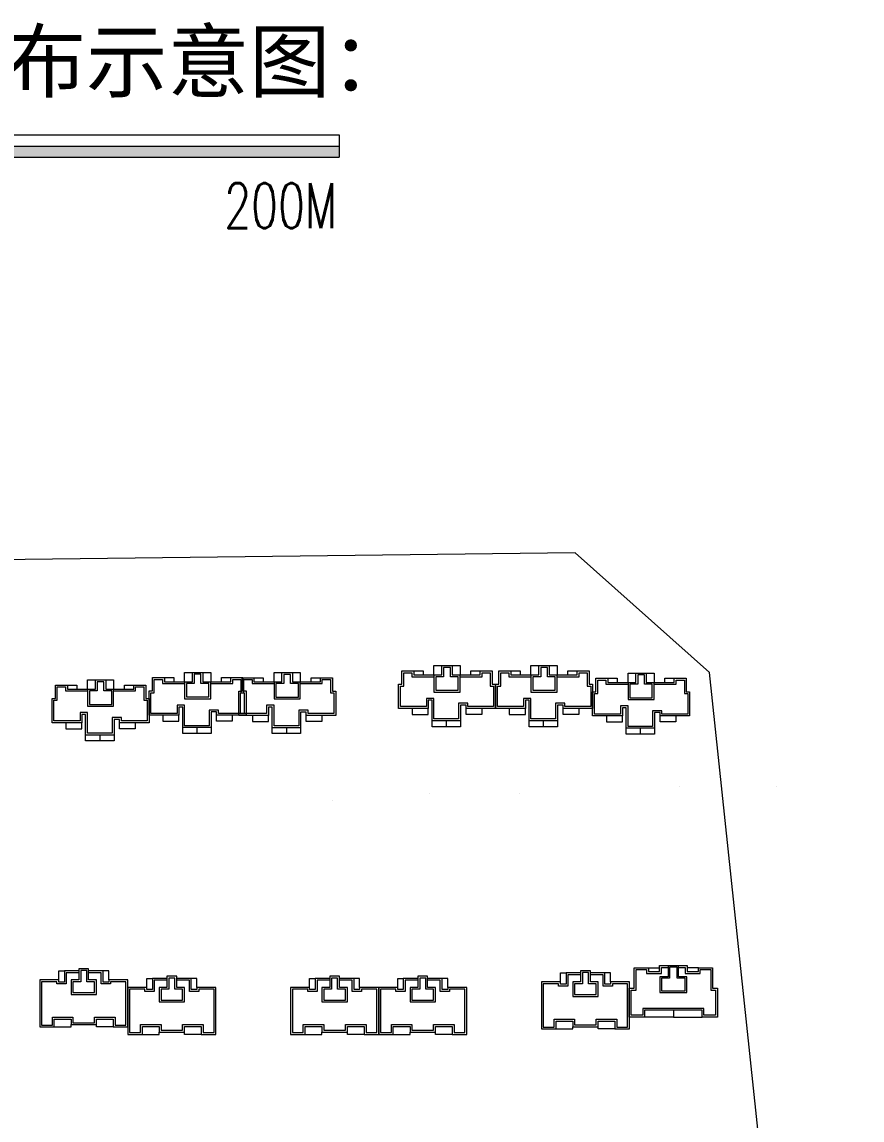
# Model space of a CAD drawing. Extents: x 109296 to 172296, y -14588 to 29909.
# Drawn here: x 115380 to 118081, y -4068 to -536 of the extents above; entities that cross this region are included whole.
import ezdxf
from ezdxf.enums import TextEntityAlignment as Align

# ---------------------------------------------------------------- set-up
doc = ezdxf.new("R2010")
doc.units = 0
doc.header["$LTSCALE"] = 1000
doc.header["$MEASUREMENT"] = 0
for name, color, linetype, lineweight in [('140', 2, 'Continuous', 5), ('7-环境', 159, 'Continuous', 5), ('DingDianTu', 5, 'Continuous', 0), ('图框', 7, 'Continuous', 5)]:
    doc.layers.add(name, color=color, linetype=linetype, lineweight=lineweight)
doc.layers.add('PUB_TEXT', color=255, linetype='Continuous')
doc.styles.add('DIM_FONT', font='SIMPLEX.shx', dxfattribs={"width": 0.8})
doc.styles.add('GHHXMJ_DIM', font='SimSun.ttf')

# ---------------------------------------------------------------- blocks, each defined once
blk = doc.blocks.new('dafasfd')
at = {"layer": 'DingDianTu', "color": 7, "const_width": 100}
blk.add_lwpolyline([(36368038, 16363912), (36368954, 16361479), (36372042, 16362641), (36374261, 16356745), (36369114, 16354807), (36369537, 16353684), (36361113, 16350514), (36359352, 16355194), (36360288, 16355546), (36359830, 16356763), (36358894, 16356410), (36357556, 16359967)], close=True, dxfattribs=at)
for points in [[(36363546, 16362221), (36362876, 16363999), (36359039, 16362555), (36359708, 16360777)], [(36371734, 16355794), (36372686, 16353267), (36369878, 16352210), (36369350, 16353614)]]:
    blk.add_lwpolyline(points, dxfattribs=at)
at = {"layer": 'DingDianTu', "color": 7}
for points in [[(36369878, 16352210), (36361642, 16349110), (36361113, 16350514)], [(36368038, 16363912), (36371127, 16365074), (36372042, 16362641)]]:
    blk.add_lwpolyline(points, dxfattribs=at)
blk = doc.blocks.new('*E34')
at = {"layer": 'DingDianTu', "color": 7, "xscale": 0.001000002024510444, "yscale": 0.001000000163912773, "zscale": 0.001, "rotation": 339.3761177849276}
blk.add_blockref('dafasfd', (22613, -20413), dxfattribs=at)
blk = doc.blocks.new('*E33')
at = {"layer": 'DingDianTu', "color": 7, "xscale": 0.001000002024510444, "yscale": 0.001000000163912773, "zscale": 0.001, "rotation": 339.3761177849276}
blk.add_blockref('dafasfd', (22613, -20413), dxfattribs=at)
blk = doc.blocks.new('*E32')
at = {"layer": 'DingDianTu', "color": 7, "xscale": 0.001000002024510444, "yscale": 0.001000000163912773, "zscale": 0.001, "rotation": 339.3761177849276}
blk.add_blockref('dafasfd', (22613, -20413), dxfattribs=at)
blk = doc.blocks.new('*E31')
at = {"layer": 'DingDianTu', "color": 7, "xscale": 0.001000002024510444, "yscale": 0.001000000163912773, "zscale": 0.001, "rotation": 339.3761177849276}
blk.add_blockref('dafasfd', (22613, -20413), dxfattribs=at)
blk = doc.blocks.new('*E30')
at = {"layer": 'DingDianTu', "color": 7, "xscale": 0.001000002024510444, "yscale": 0.001000000163912773, "zscale": 0.001, "rotation": 339.3761177849276}
blk.add_blockref('dafasfd', (22613, -20413), dxfattribs=at)

msp = doc.modelspace()

# ---------------------------------------------------------------- hatches: boundary and pattern name
at = {"layer": '7-环境', "linetype": 'ByBlock'}
h = msp.add_hatch(dxfattribs=at)
h.set_pattern_fill('ANSI31', color=256, scale=1200, style=0)
h.set_pattern_definition([(45, (-131613.6, 84317.7), (-1347.038, 1347.038), [])])
h.paths.add_polyline_path([(113999.6, -934.9), (113999.6, -970.9), (114479.6, -970.9), (114479.6, -934.9)])
h.paths.add_polyline_path([(114959.6, -934.9), (114959.6, -898.9), (114479.6, -898.9), (114479.6, -934.9)])
h.paths.add_polyline_path([(114959.6, -934.9), (114959.6, -970.9), (116399.6, -970.9), (116399.6, -934.9)])
at = {"layer": '图框'}
h = msp.add_hatch(color=256, dxfattribs=at)
h.paths.add_polyline_path([(114479.6, -970.9), (114479.6, -934.9), (113999.6, -934.9), (113999.6, -970.9)])
h.paths.add_polyline_path([(114959.6, -934.9), (114959.6, -898.9), (114479.6, -898.9), (114479.6, -934.9)])
h.paths.add_polyline_path([(116399.6, -970.9), (116399.6, -934.9), (114959.6, -934.9), (114959.6, -970.9)])

# ---------------------------------------------------------------- linework, layer by layer
at = {"layer": '140', "color": 7}
for p, q in [((117158.6, -2243.9), (112605.5, -2298.8)), ((117591, -2628.2), (117158.6, -2243.9)), ((116704.8, -2636.5), (116704.8, -2606.5)), ((116704.8, -2606.5), (116730, -2606.5)), ((116730, -2636.5), (116730, -2606.5)), ((116730, -2606.5), (116763.6, -2606.5)), ((116757.6, -2612.5), (116736, -2612.5)), ((116736, -2612.5), (116736, -2642.5)), ((116757.6, -2642.5), (116757.6, -2612.5)), ((116763.6, -2606.5), (116763.6, -2636.5)), ((116763.6, -2606.5), (116788.8, -2606.5)), ((116788.8, -2606.5), (116788.8, -2636.5)), ((117016.8, -2636.5), (117016.8, -2606.5)), ((117016.8, -2606.5), (117042, -2606.5)), ((117042, -2636.5), (117042, -2606.5)), ((117042, -2606.5), (117075.6, -2606.5)), ((117069.6, -2612.5), (117048, -2612.5)), ((117048, -2612.5), (117048, -2642.5)), ((117069.6, -2642.5), (117069.6, -2612.5)), ((117075.6, -2606.5), (117075.6, -2636.5)), ((117075.6, -2606.5), (117100.8, -2606.5)), ((117100.8, -2606.5), (117100.8, -2636.5)), ((115799.8, -2644.9), (115838.2, -2644.9)), ((115799.8, -2688.1), (115799.8, -2644.9)), ((115838.2, -2644.9), (115838.2, -2658.1)), ((115838.2, -2644.9), (115868.2, -2644.9)), ((115868.2, -2644.9), (115868.2, -2658.1)), ((115903, -2658.1), (115903, -2628.1)), ((115903, -2628.1), (115928.2, -2628.1)), ((115928.2, -2658.1), (115928.2, -2628.1)), ((115928.2, -2628.1), (115961.8, -2628.1)), ((115955.8, -2634.1), (115934.2, -2634.1)), ((115934.2, -2634.1), (115934.2, -2664.1)), ((115955.8, -2664.1), (115955.8, -2634.1)), ((115961.8, -2628.1), (115961.8, -2658.1)), ((115961.8, -2628.1), (115987, -2628.1)), ((115987, -2628.1), (115987, -2658.1)), ((116021.8, -2658.1), (116021.8, -2644.9)), ((116021.8, -2644.9), (116051.8, -2644.9)), ((116051.8, -2658.1), (116051.8, -2644.9)), ((116051.8, -2644.9), (116090.2, -2644.9)), ((116087.8, -2645.3), (116126.2, -2645.3)), ((116087.8, -2688.5), (116087.8, -2645.3)), ((116090.2, -2644.9), (116090.2, -2688.1)), ((116126.2, -2645.3), (116126.2, -2658.5)), ((116126.2, -2645.3), (116156.2, -2645.3)), ((116156.2, -2645.3), (116156.2, -2658.5)), ((116191, -2658.5), (116191, -2628.5)), ((116191, -2628.5), (116216.2, -2628.5)), ((116216.2, -2658.5), (116216.2, -2628.5)), ((116216.2, -2628.5), (116249.8, -2628.5)), ((116243.8, -2634.5), (116222.2, -2634.5)), ((116222.2, -2634.5), (116222.2, -2664.5)), ((116243.8, -2664.5), (116243.8, -2634.5)), ((116249.8, -2628.5), (116249.8, -2658.5)), ((116249.8, -2628.5), (116275, -2628.5)), ((116275, -2628.5), (116275, -2658.5)), ((116309.8, -2658.5), (116309.8, -2645.3)), ((116309.8, -2645.3), (116339.8, -2645.3)), ((116339.8, -2658.5), (116339.8, -2645.3)), ((116339.8, -2645.3), (116378.2, -2645.3)), ((116378.2, -2645.3), (116378.2, -2688.5)), ((116601.6, -2623.3), (116640, -2623.3)), ((116601.6, -2666.5), (116601.6, -2623.3)), ((116607.6, -2672.5), (116607.6, -2629.3)), ((116607.6, -2629.3), (116634, -2629.3)), ((116634, -2629.3), (116634, -2642.5)), ((116634, -2642.5), (116704.8, -2642.5)), ((116640, -2623.3), (116640, -2636.5)), ((116640, -2623.3), (116670, -2623.3)), ((116640, -2636.5), (116730, -2636.5)), ((116670, -2623.3), (116670, -2636.5)), ((116704.8, -2636.5), (116704.8, -2691.7)), ((116710.8, -2642.5), (116710.8, -2685.7)), ((116736, -2642.5), (116710.8, -2642.5)), ((116782.8, -2642.5), (116757.6, -2642.5)), ((116763.6, -2636.5), (116853.6, -2636.5)), ((116782.8, -2685.7), (116782.8, -2642.5)), ((116788.8, -2691.7), (116788.8, -2636.5)), ((116788.8, -2642.5), (116859.6, -2642.5)), ((116823.6, -2636.5), (116823.6, -2623.3)), ((116823.6, -2623.3), (116853.6, -2623.3)), ((116853.6, -2636.5), (116853.6, -2623.3)), ((116853.6, -2623.3), (116892, -2623.3)), ((116859.6, -2642.5), (116859.6, -2629.3)), ((116859.6, -2629.3), (116886, -2629.3)), ((116886, -2629.3), (116886, -2672.5)), ((116892, -2623.3), (116892, -2666.5)), ((116913.6, -2623.3), (116952, -2623.3)), ((116913.6, -2666.5), (116913.6, -2623.3)), ((116919.6, -2672.5), (116919.6, -2629.3)), ((116919.6, -2629.3), (116946, -2629.3)), ((116946, -2629.3), (116946, -2642.5)), ((116946, -2642.5), (117016.8, -2642.5)), ((116952, -2623.3), (116952, -2636.5)), ((116952, -2623.3), (116982, -2623.3)), ((116952, -2636.5), (117042, -2636.5)), ((116982, -2623.3), (116982, -2636.5)), ((117016.8, -2636.5), (117016.8, -2691.7)), ((117022.8, -2642.5), (117022.8, -2685.7)), ((117048, -2642.5), (117022.8, -2642.5)), ((117094.8, -2642.5), (117069.6, -2642.5)), ((117075.6, -2636.5), (117165.6, -2636.5)), ((117094.8, -2685.7), (117094.8, -2642.5)), ((117100.8, -2691.7), (117100.8, -2636.5)), ((117100.8, -2642.5), (117171.6, -2642.5)), ((117135.6, -2636.5), (117135.6, -2623.3)), ((117135.6, -2623.3), (117165.6, -2623.3)), ((117165.6, -2636.5), (117165.6, -2623.3)), ((117165.6, -2623.3), (117204, -2623.3)), ((117171.6, -2642.5), (117171.6, -2629.3)), ((117171.6, -2629.3), (117198, -2629.3)), ((117198, -2629.3), (117198, -2672.5)), ((117204, -2623.3), (117204, -2666.5)), ((117225.6, -2647.3), (117264, -2647.3)), ((117225.6, -2690.5), (117225.6, -2647.3)), ((117264, -2647.3), (117264, -2660.5)), ((117264, -2647.3), (117294, -2647.3)), ((117294, -2647.3), (117294, -2660.5)), ((117328.8, -2660.5), (117328.8, -2630.5)), ((117328.8, -2630.5), (117354, -2630.5)), ((117354, -2660.5), (117354, -2630.5)), ((117354, -2630.5), (117387.6, -2630.5)), ((117381.6, -2636.5), (117360, -2636.5)), ((117360, -2636.5), (117360, -2666.5)), ((117381.6, -2666.5), (117381.6, -2636.5)), ((117387.6, -2630.5), (117387.6, -2660.5)), ((117387.6, -2630.5), (117412.8, -2630.5)), ((117412.8, -2630.5), (117412.8, -2660.5)), ((117447.6, -2660.5), (117447.6, -2647.3)), ((117447.6, -2647.3), (117477.6, -2647.3)), ((117477.6, -2660.5), (117477.6, -2647.3)), ((117477.6, -2647.3), (117516, -2647.3)), ((117516, -2647.3), (117516, -2690.5)), ((118081.2, -7253.3), (117591, -2628.2)), ((115487.8, -2668.9), (115526.2, -2668.9)), ((115487.8, -2712.1), (115487.8, -2668.9)), ((115493.8, -2718.1), (115493.8, -2674.9)), ((115493.8, -2674.9), (115520.2, -2674.9)), ((115520.2, -2674.9), (115520.2, -2688.1)), ((115526.2, -2668.9), (115526.2, -2682.1)), ((115526.2, -2668.9), (115556.2, -2668.9)), ((115526.2, -2682.1), (115616.2, -2682.1)), ((115556.2, -2668.9), (115556.2, -2682.1)), ((115591, -2682.1), (115591, -2652.1)), ((115591, -2652.1), (115616.2, -2652.1)), ((115591, -2682.1), (115591, -2737.3)), ((115616.2, -2682.1), (115616.2, -2652.1)), ((115616.2, -2652.1), (115649.8, -2652.1)), ((115643.8, -2658.1), (115622.2, -2658.1)), ((115622.2, -2658.1), (115622.2, -2688.1)), ((115643.8, -2688.1), (115643.8, -2658.1)), ((115649.8, -2652.1), (115649.8, -2682.1)), ((115649.8, -2652.1), (115675, -2652.1)), ((115649.8, -2682.1), (115739.8, -2682.1)), ((115675, -2652.1), (115675, -2682.1)), ((115675, -2737.3), (115675, -2682.1)), ((115709.8, -2682.1), (115709.8, -2668.9)), ((115709.8, -2668.9), (115739.8, -2668.9)), ((115739.8, -2682.1), (115739.8, -2668.9)), ((115739.8, -2668.9), (115778.2, -2668.9)), ((115745.8, -2688.1), (115745.8, -2674.9)), ((115745.8, -2674.9), (115772.2, -2674.9)), ((115772.2, -2674.9), (115772.2, -2718.1)), ((115778.2, -2668.9), (115778.2, -2712.1)), ((115805.8, -2694.1), (115805.8, -2650.9)), ((115805.8, -2650.9), (115832.2, -2650.9)), ((115832.2, -2650.9), (115832.2, -2664.1)), ((115832.2, -2664.1), (115903, -2664.1)), ((115838.2, -2658.1), (115928.2, -2658.1)), ((115903, -2658.1), (115903, -2713.3)), ((115909, -2664.1), (115909, -2707.3)), ((115934.2, -2664.1), (115909, -2664.1)), ((115981, -2664.1), (115955.8, -2664.1)), ((115961.8, -2658.1), (116051.8, -2658.1)), ((115981, -2707.3), (115981, -2664.1)), ((115987, -2713.3), (115987, -2658.1)), ((115987, -2664.1), (116057.8, -2664.1)), ((116057.8, -2664.1), (116057.8, -2650.9)), ((116057.8, -2650.9), (116084.2, -2650.9)), ((116084.2, -2650.9), (116084.2, -2694.1)), ((116093.8, -2694.5), (116093.8, -2651.3)), ((116093.8, -2651.3), (116120.2, -2651.3)), ((116120.2, -2651.3), (116120.2, -2664.5)), ((116120.2, -2664.5), (116191, -2664.5)), ((116126.2, -2658.5), (116216.2, -2658.5)), ((116191, -2658.5), (116191, -2713.7)), ((116197, -2664.5), (116197, -2707.7)), ((116222.2, -2664.5), (116197, -2664.5)), ((116269, -2664.5), (116243.8, -2664.5)), ((116249.8, -2658.5), (116339.8, -2658.5)), ((116269, -2707.7), (116269, -2664.5)), ((116275, -2713.7), (116275, -2658.5)), ((116275, -2664.5), (116345.8, -2664.5)), ((116345.8, -2664.5), (116345.8, -2651.3)), ((116345.8, -2651.3), (116372.2, -2651.3)), ((116372.2, -2651.3), (116372.2, -2694.5)), ((116590.8, -2744.5), (116590.8, -2666.5)), ((116590.8, -2666.5), (116601.6, -2666.5)), ((116596.8, -2738.5), (116596.8, -2672.5)), ((116596.8, -2672.5), (116607.6, -2672.5)), ((116886, -2672.5), (116896.8, -2672.5)), ((116892, -2666.5), (116902.8, -2666.5)), ((116896.8, -2672.5), (116896.8, -2738.5)), ((116902.8, -2744.5), (116902.8, -2666.5)), ((116902.8, -2666.5), (116913.6, -2666.5)), ((116902.8, -2666.5), (116902.8, -2744.5)), ((116908.8, -2738.5), (116908.8, -2672.5)), ((116908.8, -2672.5), (116919.6, -2672.5)), ((117198, -2672.5), (117208.8, -2672.5)), ((117204, -2666.5), (117214.8, -2666.5)), ((117208.8, -2672.5), (117208.8, -2738.5)), ((117214.8, -2666.5), (117214.8, -2744.5)), ((117231.6, -2696.5), (117231.6, -2653.3)), ((117231.6, -2653.3), (117258, -2653.3)), ((117258, -2653.3), (117258, -2666.5)), ((117258, -2666.5), (117328.8, -2666.5)), ((117264, -2660.5), (117354, -2660.5)), ((117328.8, -2660.5), (117328.8, -2715.7)), ((117334.8, -2666.5), (117334.8, -2709.7)), ((117360, -2666.5), (117334.8, -2666.5)), ((117406.8, -2666.5), (117381.6, -2666.5)), ((117387.6, -2660.5), (117477.6, -2660.5)), ((117406.8, -2709.7), (117406.8, -2666.5)), ((117412.8, -2715.7), (117412.8, -2660.5)), ((117412.8, -2666.5), (117483.6, -2666.5)), ((117483.6, -2666.5), (117483.6, -2653.3)), ((117483.6, -2653.3), (117510, -2653.3)), ((117510, -2653.3), (117510, -2696.5)), ((115477, -2790.1), (115477, -2712.1)), ((115477, -2712.1), (115487.8, -2712.1)), ((115483, -2784.1), (115483, -2718.1)), ((115483, -2718.1), (115493.8, -2718.1)), ((115520.2, -2688.1), (115591, -2688.1)), ((115597, -2688.1), (115597, -2731.3)), ((115622.2, -2688.1), (115597, -2688.1)), ((115669, -2688.1), (115643.8, -2688.1)), ((115669, -2731.3), (115669, -2688.1)), ((115675, -2688.1), (115745.8, -2688.1)), ((115772.2, -2718.1), (115783, -2718.1)), ((115778.2, -2712.1), (115789, -2712.1)), ((115783, -2718.1), (115783, -2784.1)), ((115789, -2766.1), (115789, -2688.1)), ((115789, -2688.1), (115799.8, -2688.1)), ((115789, -2712.1), (115789, -2790.1)), ((115795, -2760.1), (115795, -2694.1)), ((115795, -2694.1), (115805.8, -2694.1)), ((115903, -2713.3), (115987, -2713.3)), ((115909, -2707.3), (115981, -2707.3)), ((116077, -2766.5), (116077, -2688.5)), ((116077, -2688.5), (116087.8, -2688.5)), ((116083, -2760.5), (116083, -2694.5)), ((116083, -2694.5), (116093.8, -2694.5)), ((116084.2, -2694.1), (116095, -2694.1)), ((116090.2, -2688.1), (116101, -2688.1)), ((116095, -2694.1), (116095, -2760.1)), ((116101, -2688.1), (116101, -2766.1)), ((116191, -2713.7), (116275, -2713.7)), ((116197, -2707.7), (116269, -2707.7)), ((116372.2, -2694.5), (116383, -2694.5)), ((116378.2, -2688.5), (116389, -2688.5)), ((116383, -2694.5), (116383, -2760.5)), ((116389, -2688.5), (116389, -2766.5)), ((116704.8, -2712.1), (116680.8, -2712.1)), ((116680.8, -2712.1), (116680.8, -2738.5)), ((116698.8, -2718.1), (116686.8, -2718.1)), ((116686.8, -2718.1), (116686.8, -2744.5)), ((116698.8, -2784.1), (116698.8, -2718.1)), ((116704.8, -2691.7), (116788.8, -2691.7)), ((116704.8, -2778.1), (116704.8, -2712.1)), ((116710.8, -2685.7), (116782.8, -2685.7)), ((117016.8, -2712.1), (116992.8, -2712.1)), ((116992.8, -2712.1), (116992.8, -2738.5)), ((117010.8, -2718.1), (116998.8, -2718.1)), ((116998.8, -2718.1), (116998.8, -2744.5)), ((117010.8, -2784.1), (117010.8, -2718.1)), ((117016.8, -2691.7), (117100.8, -2691.7)), ((117016.8, -2778.1), (117016.8, -2712.1)), ((117022.8, -2685.7), (117094.8, -2685.7)), ((117214.8, -2768.5), (117214.8, -2690.5)), ((117214.8, -2690.5), (117225.6, -2690.5)), ((117220.8, -2762.5), (117220.8, -2696.5)), ((117220.8, -2696.5), (117231.6, -2696.5)), ((117328.8, -2715.7), (117412.8, -2715.7)), ((117334.8, -2709.7), (117406.8, -2709.7)), ((117510, -2696.5), (117520.8, -2696.5)), ((117516, -2690.5), (117526.8, -2690.5)), ((117520.8, -2696.5), (117520.8, -2762.5)), ((117526.8, -2690.5), (117526.8, -2768.5)), ((115591, -2737.3), (115675, -2737.3)), ((115597, -2731.3), (115669, -2731.3)), ((115903, -2733.7), (115879, -2733.7)), ((115879, -2733.7), (115879, -2760.1)), ((115897, -2739.7), (115885, -2739.7)), ((115885, -2739.7), (115885, -2766.1)), ((115897, -2805.7), (115897, -2739.7)), ((115903, -2799.7), (115903, -2733.7)), ((116012.2, -2749.3), (115982.2, -2749.3)), ((115982.2, -2749.3), (115982.2, -2799.7)), ((116006.2, -2755.3), (115988.2, -2755.3)), ((115988.2, -2755.3), (115988.2, -2805.7)), ((116006.2, -2766.1), (116006.2, -2755.3)), ((116012.2, -2760.1), (116012.2, -2749.3)), ((116191, -2734.1), (116167, -2734.1)), ((116167, -2734.1), (116167, -2760.5)), ((116185, -2740.1), (116173, -2740.1)), ((116173, -2740.1), (116173, -2766.5)), ((116185, -2806.1), (116185, -2740.1)), ((116191, -2800.1), (116191, -2734.1)), ((116300.2, -2749.7), (116270.2, -2749.7)), ((116270.2, -2749.7), (116270.2, -2800.1)), ((116300.2, -2760.5), (116300.2, -2749.7)), ((116686.8, -2744.5), (116590.8, -2744.5)), ((116680.8, -2738.5), (116596.8, -2738.5)), ((116635.2, -2744.5), (116635.2, -2763.7)), ((116686.8, -2763.7), (116686.8, -2744.5)), ((116814, -2727.7), (116784, -2727.7)), ((116784, -2727.7), (116784, -2778.1)), ((116808, -2733.7), (116790, -2733.7)), ((116790, -2733.7), (116790, -2784.1)), ((116808, -2744.5), (116808, -2733.7)), ((116902.8, -2744.5), (116808, -2744.5)), ((116808, -2763.7), (116808, -2744.5)), ((116814, -2738.5), (116814, -2727.7)), ((116896.8, -2738.5), (116814, -2738.5)), ((116858.4, -2744.5), (116858.4, -2763.7)), ((116998.8, -2744.5), (116902.8, -2744.5)), ((116992.8, -2738.5), (116908.8, -2738.5)), ((116947.2, -2744.5), (116947.2, -2763.7)), ((116998.8, -2763.7), (116998.8, -2744.5)), ((117126, -2727.7), (117096, -2727.7)), ((117096, -2727.7), (117096, -2778.1)), ((117120, -2733.7), (117102, -2733.7)), ((117102, -2733.7), (117102, -2784.1)), ((117120, -2744.5), (117120, -2733.7)), ((117214.8, -2744.5), (117120, -2744.5)), ((117120, -2763.7), (117120, -2744.5)), ((117126, -2738.5), (117126, -2727.7)), ((117208.8, -2738.5), (117126, -2738.5)), ((117170.4, -2744.5), (117170.4, -2763.7)), ((117328.8, -2736.1), (117304.8, -2736.1)), ((117304.8, -2736.1), (117304.8, -2762.5)), ((117322.8, -2742.1), (117310.8, -2742.1)), ((117310.8, -2742.1), (117310.8, -2768.5)), ((117322.8, -2808.1), (117322.8, -2742.1)), ((117328.8, -2802.1), (117328.8, -2736.1)), ((117438, -2751.7), (117408, -2751.7)), ((117408, -2751.7), (117408, -2802.1)), ((117438, -2762.5), (117438, -2751.7)), ((115573, -2790.1), (115477, -2790.1)), ((115567, -2784.1), (115483, -2784.1)), ((115521.4, -2790.1), (115521.4, -2809.3)), ((115591, -2757.7), (115567, -2757.7)), ((115567, -2757.7), (115567, -2784.1)), ((115585, -2763.7), (115573, -2763.7)), ((115573, -2763.7), (115573, -2790.1)), ((115573, -2809.3), (115573, -2790.1)), ((115585, -2829.7), (115585, -2763.7)), ((115591, -2823.7), (115591, -2757.7)), ((115700.2, -2773.3), (115670.2, -2773.3)), ((115670.2, -2773.3), (115670.2, -2823.7)), ((115694.2, -2779.3), (115676.2, -2779.3)), ((115676.2, -2779.3), (115676.2, -2829.7)), ((115694.2, -2790.1), (115694.2, -2779.3)), ((115789, -2790.1), (115694.2, -2790.1)), ((115694.2, -2809.3), (115694.2, -2790.1)), ((115700.2, -2784.1), (115700.2, -2773.3)), ((115783, -2784.1), (115700.2, -2784.1)), ((115744.6, -2790.1), (115744.6, -2809.3)), ((115885, -2766.1), (115789, -2766.1)), ((115879, -2760.1), (115795, -2760.1)), ((115833.4, -2766.1), (115833.4, -2785.3)), ((115833.4, -2785.3), (115885, -2785.3)), ((115885, -2785.3), (115885, -2766.1)), ((116101, -2766.1), (116006.2, -2766.1)), ((116006.2, -2785.3), (116006.2, -2766.1)), ((116056.6, -2785.3), (116006.2, -2785.3)), ((116095, -2760.1), (116012.2, -2760.1)), ((116056.6, -2766.1), (116056.6, -2785.3)), ((116173, -2766.5), (116077, -2766.5)), ((116167, -2760.5), (116083, -2760.5)), ((116121.4, -2766.5), (116121.4, -2785.7)), ((116121.4, -2785.7), (116173, -2785.7)), ((116173, -2785.7), (116173, -2766.5)), ((116294.2, -2755.7), (116276.2, -2755.7)), ((116276.2, -2755.7), (116276.2, -2806.1)), ((116294.2, -2766.5), (116294.2, -2755.7)), ((116389, -2766.5), (116294.2, -2766.5)), ((116294.2, -2785.7), (116294.2, -2766.5)), ((116344.6, -2785.7), (116294.2, -2785.7)), ((116383, -2760.5), (116300.2, -2760.5)), ((116344.6, -2766.5), (116344.6, -2785.7)), ((116635.2, -2763.7), (116686.8, -2763.7)), ((116790, -2784.1), (116698.8, -2784.1)), ((116698.8, -2803.3), (116698.8, -2784.1)), ((116784, -2778.1), (116704.8, -2778.1)), ((116744.4, -2784.1), (116744.4, -2803.3)), ((116790, -2784.1), (116790, -2803.3)), ((116858.4, -2763.7), (116808, -2763.7)), ((116947.2, -2763.7), (116998.8, -2763.7)), ((117102, -2784.1), (117010.8, -2784.1)), ((117010.8, -2803.3), (117010.8, -2784.1)), ((117096, -2778.1), (117016.8, -2778.1)), ((117056.4, -2784.1), (117056.4, -2803.3)), ((117102, -2784.1), (117102, -2803.3)), ((117170.4, -2763.7), (117120, -2763.7)), ((117310.8, -2768.5), (117214.8, -2768.5)), ((117304.8, -2762.5), (117220.8, -2762.5)), ((117259.2, -2768.5), (117259.2, -2787.7)), ((117259.2, -2787.7), (117310.8, -2787.7)), ((117310.8, -2787.7), (117310.8, -2768.5)), ((117432, -2757.7), (117414, -2757.7)), ((117414, -2757.7), (117414, -2808.1)), ((117432, -2768.5), (117432, -2757.7)), ((117526.8, -2768.5), (117432, -2768.5)), ((117432, -2787.7), (117432, -2768.5)), ((117482.4, -2787.7), (117432, -2787.7)), ((117520.8, -2762.5), (117438, -2762.5)), ((117482.4, -2768.5), (117482.4, -2787.7)), ((115521.4, -2809.3), (115573, -2809.3)), ((115670.2, -2823.7), (115591, -2823.7)), ((115744.6, -2809.3), (115694.2, -2809.3)), ((115988.2, -2805.7), (115897, -2805.7)), ((115897, -2824.9), (115897, -2805.7)), ((115988.2, -2824.9), (115897, -2824.9)), ((115982.2, -2799.7), (115903, -2799.7)), ((115942.6, -2805.7), (115942.6, -2824.9)), ((115988.2, -2805.7), (115988.2, -2824.9)), ((116276.2, -2806.1), (116185, -2806.1)), ((116185, -2825.3), (116185, -2806.1)), ((116276.2, -2825.3), (116185, -2825.3)), ((116270.2, -2800.1), (116191, -2800.1)), ((116230.6, -2806.1), (116230.6, -2825.3)), ((116276.2, -2806.1), (116276.2, -2825.3)), ((116790, -2803.3), (116698.8, -2803.3)), ((117102, -2803.3), (117010.8, -2803.3)), ((117414, -2808.1), (117322.8, -2808.1)), ((117322.8, -2827.3), (117322.8, -2808.1)), ((117408, -2802.1), (117328.8, -2802.1)), ((117368.4, -2808.1), (117368.4, -2827.3)), ((117414, -2808.1), (117414, -2827.3)), ((115676.2, -2829.7), (115585, -2829.7)), ((115585, -2848.9), (115585, -2829.7)), ((115676.2, -2848.9), (115585, -2848.9)), ((115630.6, -2829.7), (115630.6, -2848.9)), ((115676.2, -2829.7), (115676.2, -2848.9)), ((117414, -2827.3), (117322.8, -2827.3)), ((115498.5, -3617.5), (115498.5, -3588.7)), ((115498.5, -3588.7), (115516.5, -3588.7)), ((115563.3, -3588.7), (115516.5, -3588.7)), ((115516.5, -3588.7), (115516.5, -3624.7)), ((115563.3, -3594.7), (115522.5, -3594.7)), ((115522.5, -3594.7), (115522.5, -3630.7)), ((115594.5, -3581.5), (115563.3, -3581.5)), ((115563.3, -3581.5), (115563.3, -3588.7)), ((115563.3, -3588.7), (115563.3, -3617.5)), ((115588.5, -3587.5), (115569.3, -3587.5)), ((115569.3, -3587.5), (115569.3, -3588.7)), ((115569.3, -3588.7), (115569.3, -3623.5)), ((115588.5, -3623.5), (115588.5, -3587.5)), ((115594.5, -3588.7), (115594.5, -3581.5)), ((115594.5, -3617.5), (115594.5, -3581.5)), ((115641.3, -3588.7), (115594.5, -3588.7)), ((115635.3, -3594.7), (115594.5, -3594.7)), ((115635.3, -3630.7), (115635.3, -3594.7)), ((115641.3, -3624.7), (115641.3, -3588.7)), ((115659.3, -3588.7), (115641.3, -3588.7)), ((115659.3, -3617.5), (115659.3, -3588.7)), ((117111.7, -3624.1), (117111.7, -3595.3)), ((117111.7, -3595.3), (117129.7, -3595.3)), ((117176.5, -3595.3), (117129.7, -3595.3)), ((117129.7, -3595.3), (117129.7, -3631.3)), ((117176.5, -3601.3), (117135.7, -3601.3)), ((117135.7, -3601.3), (117135.7, -3637.3)), ((117207.7, -3588.1), (117176.5, -3588.1)), ((117176.5, -3588.1), (117176.5, -3595.3)), ((117176.5, -3595.3), (117176.5, -3624.1)), ((117201.7, -3594.1), (117182.5, -3594.1)), ((117182.5, -3594.1), (117182.5, -3595.3)), ((117182.5, -3595.3), (117182.5, -3630.1)), ((117201.7, -3630.1), (117201.7, -3594.1)), ((117207.7, -3595.3), (117207.7, -3588.1)), ((117207.7, -3624.1), (117207.7, -3588.1)), ((117254.5, -3595.3), (117207.7, -3595.3)), ((117248.5, -3601.3), (117207.7, -3601.3)), ((117248.5, -3637.3), (117248.5, -3601.3)), ((117254.5, -3631.3), (117254.5, -3595.3)), ((117272.5, -3595.3), (117254.5, -3595.3)), ((117272.5, -3624.1), (117272.5, -3595.3)), ((117348.6, -3644.5), (117348.6, -3578.5)), ((117348.6, -3578.5), (117394.2, -3578.5)), ((117354.6, -3650.5), (117354.6, -3584.5)), ((117354.6, -3584.5), (117388.2, -3584.5)), ((117388.2, -3584.5), (117388.2, -3596.5)), ((117388.2, -3596.5), (117436.2, -3596.5)), ((117391.8, -3578.5), (117394.2, -3578.5)), ((117394.2, -3578.5), (117394.2, -3590.5)), ((117394.2, -3578.5), (117430.2, -3578.5)), ((117394.2, -3590.5), (117430.2, -3590.5)), ((117430.2, -3590.5), (117430.2, -3571.3)), ((117430.2, -3571.3), (117519, -3571.3)), ((117436.2, -3596.5), (117436.2, -3577.3)), ((117436.2, -3577.3), (117457.8, -3577.3)), ((117457.8, -3571.3), (117457.8, -3607.3)), ((117462.6, -3576.1), (117462.6, -3612.1)), ((117486.6, -3576.1), (117462.6, -3576.1)), ((117486.6, -3612.1), (117486.6, -3576.1)), ((117491.4, -3607.3), (117491.4, -3571.3)), ((117491.4, -3577.3), (117513, -3577.3)), ((117513, -3577.3), (117513, -3596.5)), ((117513, -3596.5), (117561, -3596.5)), ((117519, -3571.3), (117519, -3590.5)), ((117555, -3578.5), (117519, -3578.5)), ((117519, -3590.5), (117555, -3590.5)), ((117555, -3590.5), (117555, -3578.5)), ((117555, -3578.5), (117600.6, -3578.5)), ((117561, -3596.5), (117561, -3584.5)), ((117561, -3584.5), (117594.6, -3584.5)), ((117594.6, -3584.5), (117594.6, -3650.5)), ((117600.6, -3578.5), (117600.6, -3644.5)), ((115476.9, -3617.5), (115437.3, -3617.5)), ((115437.3, -3617.5), (115437.3, -3768.7)), ((115476.9, -3623.5), (115443.3, -3623.5)), ((115443.3, -3623.5), (115443.3, -3762.7)), ((115498.5, -3617.5), (115476.9, -3617.5)), ((115492.5, -3623.5), (115476.9, -3623.5)), ((115492.5, -3630.7), (115492.5, -3623.5)), ((115522.5, -3630.7), (115492.5, -3630.7)), ((115498.5, -3624.7), (115498.5, -3617.5)), ((115516.5, -3624.7), (115498.5, -3624.7)), ((115563.3, -3617.5), (115538.1, -3617.5)), ((115538.1, -3617.5), (115538.1, -3664.3)), ((115569.3, -3623.5), (115544.1, -3623.5)), ((115544.1, -3623.5), (115544.1, -3658.3)), ((115613.7, -3623.5), (115588.5, -3623.5)), ((115619.7, -3617.5), (115594.5, -3617.5)), ((115613.7, -3658.3), (115613.7, -3623.5)), ((115619.7, -3664.3), (115619.7, -3617.5)), ((115665.3, -3630.7), (115635.3, -3630.7)), ((115659.3, -3624.7), (115641.3, -3624.7)), ((115680.9, -3617.5), (115659.3, -3617.5)), ((115659.3, -3617.5), (115659.3, -3624.7)), ((115680.9, -3623.5), (115665.3, -3623.5)), ((115665.3, -3623.5), (115665.3, -3630.7)), ((115720.5, -3617.5), (115680.9, -3617.5)), ((115714.5, -3623.5), (115680.9, -3623.5)), ((115714.5, -3762.7), (115714.5, -3623.5)), ((115720.5, -3768.7), (115720.5, -3617.5)), ((115781.7, -3641.5), (115781.7, -3612.7)), ((115781.7, -3612.7), (115799.7, -3612.7)), ((115846.5, -3612.7), (115799.7, -3612.7)), ((115799.7, -3612.7), (115799.7, -3648.7)), ((115846.5, -3618.7), (115805.7, -3618.7)), ((115805.7, -3618.7), (115805.7, -3654.7)), ((115877.7, -3605.5), (115846.5, -3605.5)), ((115846.5, -3605.5), (115846.5, -3612.7)), ((115846.5, -3612.7), (115846.5, -3641.5)), ((115871.7, -3611.5), (115852.5, -3611.5)), ((115852.5, -3611.5), (115852.5, -3612.7)), ((115852.5, -3612.7), (115852.5, -3647.5)), ((115871.7, -3647.5), (115871.7, -3611.5)), ((115877.7, -3612.7), (115877.7, -3605.5)), ((115877.7, -3641.5), (115877.7, -3605.5)), ((115924.5, -3612.7), (115877.7, -3612.7)), ((115918.5, -3618.7), (115877.7, -3618.7)), ((115918.5, -3654.7), (115918.5, -3618.7)), ((115924.5, -3648.7), (115924.5, -3612.7)), ((115942.5, -3612.7), (115924.5, -3612.7)), ((115942.5, -3641.5), (115942.5, -3612.7)), ((116305.2, -3641.5), (116305.2, -3612.7)), ((116305.2, -3612.7), (116323.2, -3612.7)), ((116370, -3612.7), (116323.2, -3612.7)), ((116323.2, -3612.7), (116323.2, -3648.7)), ((116370, -3618.7), (116329.2, -3618.7)), ((116329.2, -3618.7), (116329.2, -3654.7)), ((116401.2, -3605.5), (116370, -3605.5)), ((116370, -3605.5), (116370, -3612.7)), ((116370, -3612.7), (116370, -3641.5)), ((116395.2, -3611.5), (116376, -3611.5)), ((116376, -3611.5), (116376, -3612.7)), ((116376, -3612.7), (116376, -3647.5)), ((116395.2, -3647.5), (116395.2, -3611.5)), ((116401.2, -3612.7), (116401.2, -3605.5)), ((116401.2, -3641.5), (116401.2, -3605.5)), ((116448, -3612.7), (116401.2, -3612.7)), ((116442, -3618.7), (116401.2, -3618.7)), ((116442, -3654.7), (116442, -3618.7)), ((116448, -3648.7), (116448, -3612.7)), ((116466, -3612.7), (116448, -3612.7)), ((116466, -3641.5), (116466, -3612.7)), ((116588.4, -3641.5), (116588.4, -3612.7)), ((116588.4, -3612.7), (116606.4, -3612.7)), ((116653.2, -3612.7), (116606.4, -3612.7)), ((116606.4, -3612.7), (116606.4, -3648.7)), ((116653.2, -3618.7), (116612.4, -3618.7)), ((116612.4, -3618.7), (116612.4, -3654.7)), ((116684.4, -3605.5), (116653.2, -3605.5)), ((116653.2, -3605.5), (116653.2, -3612.7)), ((116653.2, -3612.7), (116653.2, -3641.5)), ((116678.4, -3611.5), (116659.2, -3611.5)), ((116659.2, -3611.5), (116659.2, -3612.7)), ((116659.2, -3612.7), (116659.2, -3647.5)), ((116678.4, -3647.5), (116678.4, -3611.5)), ((116684.4, -3612.7), (116684.4, -3605.5)), ((116684.4, -3641.5), (116684.4, -3605.5)), ((116731.2, -3612.7), (116684.4, -3612.7)), ((116725.2, -3618.7), (116684.4, -3618.7)), ((116725.2, -3654.7), (116725.2, -3618.7)), ((116731.2, -3648.7), (116731.2, -3612.7)), ((116749.2, -3612.7), (116731.2, -3612.7)), ((116749.2, -3641.5), (116749.2, -3612.7)), ((117090.1, -3624.1), (117050.5, -3624.1)), ((117050.5, -3624.1), (117050.5, -3775.3)), ((117090.1, -3630.1), (117056.5, -3630.1)), ((117056.5, -3630.1), (117056.5, -3769.3)), ((117111.7, -3624.1), (117090.1, -3624.1)), ((117105.7, -3630.1), (117090.1, -3630.1)), ((117105.7, -3637.3), (117105.7, -3630.1)), ((117135.7, -3637.3), (117105.7, -3637.3)), ((117111.7, -3631.3), (117111.7, -3624.1)), ((117129.7, -3631.3), (117111.7, -3631.3)), ((117176.5, -3624.1), (117151.3, -3624.1)), ((117151.3, -3624.1), (117151.3, -3670.9)), ((117182.5, -3630.1), (117157.3, -3630.1)), ((117157.3, -3630.1), (117157.3, -3664.9)), ((117226.9, -3630.1), (117201.7, -3630.1)), ((117232.9, -3624.1), (117207.7, -3624.1)), ((117226.9, -3664.9), (117226.9, -3630.1)), ((117232.9, -3670.9), (117232.9, -3624.1)), ((117278.5, -3637.3), (117248.5, -3637.3)), ((117272.5, -3631.3), (117254.5, -3631.3)), ((117294.1, -3624.1), (117272.5, -3624.1)), ((117272.5, -3624.1), (117272.5, -3631.3)), ((117294.1, -3630.1), (117278.5, -3630.1)), ((117278.5, -3630.1), (117278.5, -3637.3)), ((117333.7, -3624.1), (117294.1, -3624.1)), ((117327.7, -3630.1), (117294.1, -3630.1)), ((117327.7, -3769.3), (117327.7, -3630.1)), ((117333.7, -3775.3), (117333.7, -3624.1)), ((117457.8, -3607.3), (117431.4, -3607.3)), ((117431.4, -3607.3), (117431.4, -3657.7)), ((117462.6, -3612.1), (117436.2, -3612.1)), ((117436.2, -3612.1), (117436.2, -3652.9)), ((117513, -3612.1), (117486.6, -3612.1)), ((117517.8, -3607.3), (117491.4, -3607.3)), ((117513, -3652.9), (117513, -3612.1)), ((117517.8, -3657.7), (117517.8, -3607.3)), ((115538.1, -3664.3), (115619.7, -3664.3)), ((115544.1, -3658.3), (115613.7, -3658.3)), ((115760.1, -3641.5), (115720.5, -3641.5)), ((115720.5, -3641.5), (115720.5, -3792.7)), ((115760.1, -3647.5), (115726.5, -3647.5)), ((115726.5, -3647.5), (115726.5, -3786.7)), ((115781.7, -3641.5), (115760.1, -3641.5)), ((115775.7, -3647.5), (115760.1, -3647.5)), ((115775.7, -3654.7), (115775.7, -3647.5)), ((115805.7, -3654.7), (115775.7, -3654.7)), ((115781.7, -3648.7), (115781.7, -3641.5)), ((115799.7, -3648.7), (115781.7, -3648.7)), ((115846.5, -3641.5), (115821.3, -3641.5)), ((115821.3, -3641.5), (115821.3, -3688.3)), ((115852.5, -3647.5), (115827.3, -3647.5)), ((115827.3, -3647.5), (115827.3, -3682.3)), ((115896.9, -3647.5), (115871.7, -3647.5)), ((115902.9, -3641.5), (115877.7, -3641.5)), ((115896.9, -3682.3), (115896.9, -3647.5)), ((115902.9, -3688.3), (115902.9, -3641.5)), ((115948.5, -3654.7), (115918.5, -3654.7)), ((115942.5, -3648.7), (115924.5, -3648.7)), ((115964.1, -3641.5), (115942.5, -3641.5)), ((115942.5, -3641.5), (115942.5, -3648.7)), ((115964.1, -3647.5), (115948.5, -3647.5)), ((115948.5, -3647.5), (115948.5, -3654.7)), ((116003.7, -3641.5), (115964.1, -3641.5)), ((115997.7, -3647.5), (115964.1, -3647.5)), ((115997.7, -3786.7), (115997.7, -3647.5)), ((116003.7, -3792.7), (116003.7, -3641.5)), ((116283.6, -3641.5), (116244, -3641.5)), ((116244, -3641.5), (116244, -3792.7)), ((116283.6, -3647.5), (116250, -3647.5)), ((116250, -3647.5), (116250, -3786.7)), ((116305.2, -3641.5), (116283.6, -3641.5)), ((116299.2, -3647.5), (116283.6, -3647.5)), ((116299.2, -3654.7), (116299.2, -3647.5)), ((116329.2, -3654.7), (116299.2, -3654.7)), ((116305.2, -3648.7), (116305.2, -3641.5)), ((116323.2, -3648.7), (116305.2, -3648.7)), ((116370, -3641.5), (116344.8, -3641.5)), ((116344.8, -3641.5), (116344.8, -3688.3)), ((116376, -3647.5), (116350.8, -3647.5)), ((116350.8, -3647.5), (116350.8, -3682.3)), ((116420.4, -3647.5), (116395.2, -3647.5)), ((116426.4, -3641.5), (116401.2, -3641.5)), ((116420.4, -3682.3), (116420.4, -3647.5)), ((116426.4, -3688.3), (116426.4, -3641.5)), ((116472, -3654.7), (116442, -3654.7)), ((116466, -3648.7), (116448, -3648.7)), ((116487.6, -3641.5), (116466, -3641.5)), ((116466, -3641.5), (116466, -3648.7)), ((116487.6, -3647.5), (116472, -3647.5)), ((116472, -3647.5), (116472, -3654.7)), ((116527.2, -3641.5), (116487.6, -3641.5)), ((116521.2, -3647.5), (116487.6, -3647.5)), ((116521.2, -3786.7), (116521.2, -3647.5)), ((116566.8, -3641.5), (116527.2, -3641.5)), ((116527.2, -3641.5), (116527.2, -3792.7)), ((116527.2, -3792.7), (116527.2, -3641.5)), ((116566.8, -3647.5), (116533.2, -3647.5)), ((116533.2, -3647.5), (116533.2, -3786.7)), ((116588.4, -3641.5), (116566.8, -3641.5)), ((116582.4, -3647.5), (116566.8, -3647.5)), ((116582.4, -3654.7), (116582.4, -3647.5)), ((116612.4, -3654.7), (116582.4, -3654.7)), ((116588.4, -3648.7), (116588.4, -3641.5)), ((116606.4, -3648.7), (116588.4, -3648.7)), ((116653.2, -3641.5), (116628, -3641.5)), ((116628, -3641.5), (116628, -3688.3)), ((116659.2, -3647.5), (116634, -3647.5)), ((116634, -3647.5), (116634, -3682.3)), ((116703.6, -3647.5), (116678.4, -3647.5)), ((116709.6, -3641.5), (116684.4, -3641.5)), ((116703.6, -3682.3), (116703.6, -3647.5)), ((116709.6, -3688.3), (116709.6, -3641.5)), ((116755.2, -3654.7), (116725.2, -3654.7)), ((116749.2, -3648.7), (116731.2, -3648.7)), ((116770.8, -3641.5), (116749.2, -3641.5)), ((116749.2, -3641.5), (116749.2, -3648.7)), ((116770.8, -3647.5), (116755.2, -3647.5)), ((116755.2, -3647.5), (116755.2, -3654.7)), ((116810.4, -3641.5), (116770.8, -3641.5)), ((116804.4, -3647.5), (116770.8, -3647.5)), ((116804.4, -3786.7), (116804.4, -3647.5)), ((116810.4, -3792.7), (116810.4, -3641.5)), ((117151.3, -3670.9), (117232.9, -3670.9)), ((117157.3, -3664.9), (117226.9, -3664.9)), ((117333, -3736.9), (117333, -3644.5)), ((117333, -3644.5), (117348.6, -3644.5)), ((117339, -3730.9), (117339, -3650.5)), ((117339, -3650.5), (117354.6, -3650.5)), ((117431.4, -3656.5), (117431.4, -3657.7)), ((117431.4, -3657.7), (117517.8, -3657.7)), ((117436.2, -3652.9), (117513, -3652.9)), ((117516.6, -3657.7), (117517.8, -3657.7)), ((117594.6, -3650.5), (117610.2, -3650.5)), ((117600.6, -3644.5), (117616.2, -3644.5)), ((117610.2, -3650.5), (117610.2, -3730.9)), ((117616.2, -3644.5), (117616.2, -3736.9)), ((115821.3, -3688.3), (115902.9, -3688.3)), ((115827.3, -3682.3), (115896.9, -3682.3)), ((116344.8, -3688.3), (116426.4, -3688.3)), ((116350.8, -3682.3), (116420.4, -3682.3)), ((116628, -3688.3), (116709.6, -3688.3)), ((116634, -3682.3), (116703.6, -3682.3)), ((115478.1, -3762.7), (115478.1, -3737.5)), ((115478.1, -3737.5), (115544.1, -3737.5)), ((115484.1, -3768.7), (115484.1, -3743.5)), ((115484.1, -3743.5), (115538.1, -3743.5)), ((115538.1, -3743.5), (115538.1, -3761.5)), ((115544.1, -3737.5), (115544.1, -3755.5)), ((115613.7, -3755.5), (115613.7, -3737.5)), ((115613.7, -3737.5), (115679.7, -3737.5)), ((115619.7, -3761.5), (115619.7, -3743.5)), ((115619.7, -3743.5), (115673.7, -3743.5)), ((115673.7, -3743.5), (115673.7, -3768.7)), ((115679.7, -3737.5), (115679.7, -3762.7)), ((117091.3, -3769.3), (117091.3, -3744.1)), ((117091.3, -3744.1), (117157.3, -3744.1)), ((117157.3, -3744.1), (117157.3, -3762.1)), ((117226.9, -3762.1), (117226.9, -3744.1)), ((117226.9, -3744.1), (117292.9, -3744.1)), ((117292.9, -3744.1), (117292.9, -3769.3)), ((117382.2, -3736.9), (117333, -3736.9)), ((117376.2, -3730.9), (117339, -3730.9)), ((117474.6, -3709.3), (117376.2, -3709.3)), ((117376.2, -3709.3), (117376.2, -3730.9)), ((117474.6, -3715.3), (117382.2, -3715.3)), ((117382.2, -3715.3), (117382.2, -3736.9)), ((117474.6, -3736.9), (117382.2, -3736.9)), ((117573, -3709.3), (117474.6, -3709.3)), ((117567, -3715.3), (117474.6, -3715.3)), ((117474.6, -3715.3), (117474.6, -3736.9)), ((117474.6, -3736.9), (117567, -3736.9)), ((117567, -3736.9), (117567, -3715.3)), ((117616.2, -3736.9), (117567, -3736.9)), ((117573, -3730.9), (117573, -3709.3)), ((117610.2, -3730.9), (117573, -3730.9)), ((115437.3, -3768.7), (115484.1, -3768.7)), ((115443.3, -3762.7), (115478.1, -3762.7)), ((115484.1, -3768.7), (115538.1, -3768.7)), ((115538.1, -3761.5), (115578.9, -3761.5)), ((115538.1, -3768.7), (115538.1, -3761.5)), ((115544.1, -3755.5), (115578.9, -3755.5)), ((115578.9, -3755.5), (115613.7, -3755.5)), ((115578.9, -3761.5), (115619.7, -3761.5)), ((115619.7, -3768.7), (115619.7, -3761.5)), ((115673.7, -3768.7), (115619.7, -3768.7)), ((115673.7, -3768.7), (115720.5, -3768.7)), ((115679.7, -3762.7), (115714.5, -3762.7)), ((115761.3, -3786.7), (115761.3, -3761.5)), ((115761.3, -3761.5), (115827.3, -3761.5)), ((115767.3, -3792.7), (115767.3, -3767.5)), ((115767.3, -3767.5), (115821.3, -3767.5)), ((115821.3, -3767.5), (115821.3, -3785.5)), ((115827.3, -3761.5), (115827.3, -3779.5)), ((115827.3, -3779.5), (115862.1, -3779.5)), ((115862.1, -3779.5), (115896.9, -3779.5)), ((115896.9, -3779.5), (115896.9, -3761.5)), ((115896.9, -3761.5), (115962.9, -3761.5)), ((115902.9, -3785.5), (115902.9, -3767.5)), ((115902.9, -3767.5), (115956.9, -3767.5)), ((115956.9, -3767.5), (115956.9, -3792.7)), ((115962.9, -3761.5), (115962.9, -3786.7)), ((116284.8, -3786.7), (116284.8, -3761.5)), ((116284.8, -3761.5), (116350.8, -3761.5)), ((116290.8, -3792.7), (116290.8, -3767.5)), ((116290.8, -3767.5), (116344.8, -3767.5)), ((116344.8, -3767.5), (116344.8, -3785.5)), ((116350.8, -3761.5), (116350.8, -3779.5)), ((116350.8, -3779.5), (116385.6, -3779.5)), ((116385.6, -3779.5), (116420.4, -3779.5)), ((116420.4, -3779.5), (116420.4, -3761.5)), ((116420.4, -3761.5), (116486.4, -3761.5)), ((116426.4, -3785.5), (116426.4, -3767.5)), ((116426.4, -3767.5), (116480.4, -3767.5)), ((116480.4, -3767.5), (116480.4, -3792.7)), ((116486.4, -3761.5), (116486.4, -3786.7)), ((116568, -3786.7), (116568, -3761.5)), ((116568, -3761.5), (116634, -3761.5)), ((116574, -3792.7), (116574, -3767.5)), ((116574, -3767.5), (116628, -3767.5)), ((116628, -3767.5), (116628, -3785.5)), ((116634, -3761.5), (116634, -3779.5)), ((116634, -3779.5), (116668.8, -3779.5)), ((116668.8, -3779.5), (116703.6, -3779.5)), ((116703.6, -3779.5), (116703.6, -3761.5)), ((116703.6, -3761.5), (116769.6, -3761.5)), ((116709.6, -3785.5), (116709.6, -3767.5)), ((116709.6, -3767.5), (116763.6, -3767.5)), ((116763.6, -3767.5), (116763.6, -3792.7)), ((116769.6, -3761.5), (116769.6, -3786.7)), ((117050.5, -3775.3), (117097.3, -3775.3)), ((117056.5, -3769.3), (117091.3, -3769.3)), ((117097.3, -3775.3), (117097.3, -3750.1)), ((117097.3, -3750.1), (117151.3, -3750.1)), ((117097.3, -3775.3), (117151.3, -3775.3)), ((117151.3, -3750.1), (117151.3, -3768.1)), ((117151.3, -3768.1), (117192.1, -3768.1)), ((117151.3, -3775.3), (117151.3, -3768.1)), ((117157.3, -3762.1), (117192.1, -3762.1)), ((117192.1, -3762.1), (117226.9, -3762.1)), ((117192.1, -3768.1), (117232.9, -3768.1)), ((117232.9, -3768.1), (117232.9, -3750.1)), ((117232.9, -3750.1), (117286.9, -3750.1)), ((117232.9, -3775.3), (117232.9, -3768.1)), ((117286.9, -3775.3), (117232.9, -3775.3)), ((117286.9, -3750.1), (117286.9, -3775.3)), ((117286.9, -3775.3), (117333.7, -3775.3)), ((117292.9, -3769.3), (117327.7, -3769.3)), ((115720.5, -3792.7), (115767.3, -3792.7)), ((115726.5, -3786.7), (115761.3, -3786.7)), ((115767.3, -3792.7), (115821.3, -3792.7)), ((115821.3, -3785.5), (115862.1, -3785.5)), ((115821.3, -3792.7), (115821.3, -3785.5)), ((115862.1, -3785.5), (115902.9, -3785.5)), ((115902.9, -3792.7), (115902.9, -3785.5)), ((115956.9, -3792.7), (115902.9, -3792.7)), ((115956.9, -3792.7), (116003.7, -3792.7)), ((115962.9, -3786.7), (115997.7, -3786.7)), ((116244, -3792.7), (116290.8, -3792.7)), ((116250, -3786.7), (116284.8, -3786.7)), ((116290.8, -3792.7), (116344.8, -3792.7)), ((116344.8, -3785.5), (116385.6, -3785.5)), ((116344.8, -3792.7), (116344.8, -3785.5)), ((116385.6, -3785.5), (116426.4, -3785.5)), ((116426.4, -3792.7), (116426.4, -3785.5)), ((116480.4, -3792.7), (116426.4, -3792.7)), ((116480.4, -3792.7), (116527.2, -3792.7)), ((116486.4, -3786.7), (116521.2, -3786.7)), ((116527.2, -3792.7), (116574, -3792.7)), ((116533.2, -3786.7), (116568, -3786.7)), ((116574, -3792.7), (116628, -3792.7)), ((116628, -3785.5), (116668.8, -3785.5)), ((116628, -3792.7), (116628, -3785.5)), ((116668.8, -3785.5), (116709.6, -3785.5)), ((116709.6, -3792.7), (116709.6, -3785.5)), ((116763.6, -3792.7), (116709.6, -3792.7)), ((116763.6, -3792.7), (116810.4, -3792.7)), ((116769.6, -3786.7), (116804.4, -3786.7))]:
    msp.add_line(p, q, dxfattribs=at)
at = {"layer": '图框'}
for p, q in [((113999.6, -898.9), (116399.6, -898.9)), ((116399.6, -898.9), (116399.6, -970.9)), ((113999.6, -934.9), (116399.6, -934.9)), ((113999.6, -970.9), (116399.6, -970.9))]:
    msp.add_line(p, q, dxfattribs=at)

# ---------------------------------------------------------------- block references
at = {"layer": '140', "color": 7, "xscale": 0.01199999998789281, "yscale": 0.01200000001699664, "zscale": 0.012}
for name, p in [('*E31', (116744.4, -2780.5)), ('*E30', (117056.4, -2780.5)), ('*E33', (115942.6, -2802.1)), ('*E32', (116230.6, -2802.5)), ('*E34', (115630.6, -2826.1))]:
    msp.add_blockref(name, p, dxfattribs=at)

# ---------------------------------------------------------------- texts
at = {"layer": 'PUB_TEXT', "style": 'GHHXMJ_DIM'}
msp.add_text('高层户型分布示意图：', height=192, dxfattribs=at).set_placement((115324.6, -662.1), align=Align.MIDDLE_CENTER)
at = {"layer": '图框', "style": 'DIM_FONT', "width": 0.7}
msp.add_text('200M', height=144, dxfattribs=at).set_placement((116030.6, -1198.7))

doc.saveas('drawing.dxf')
